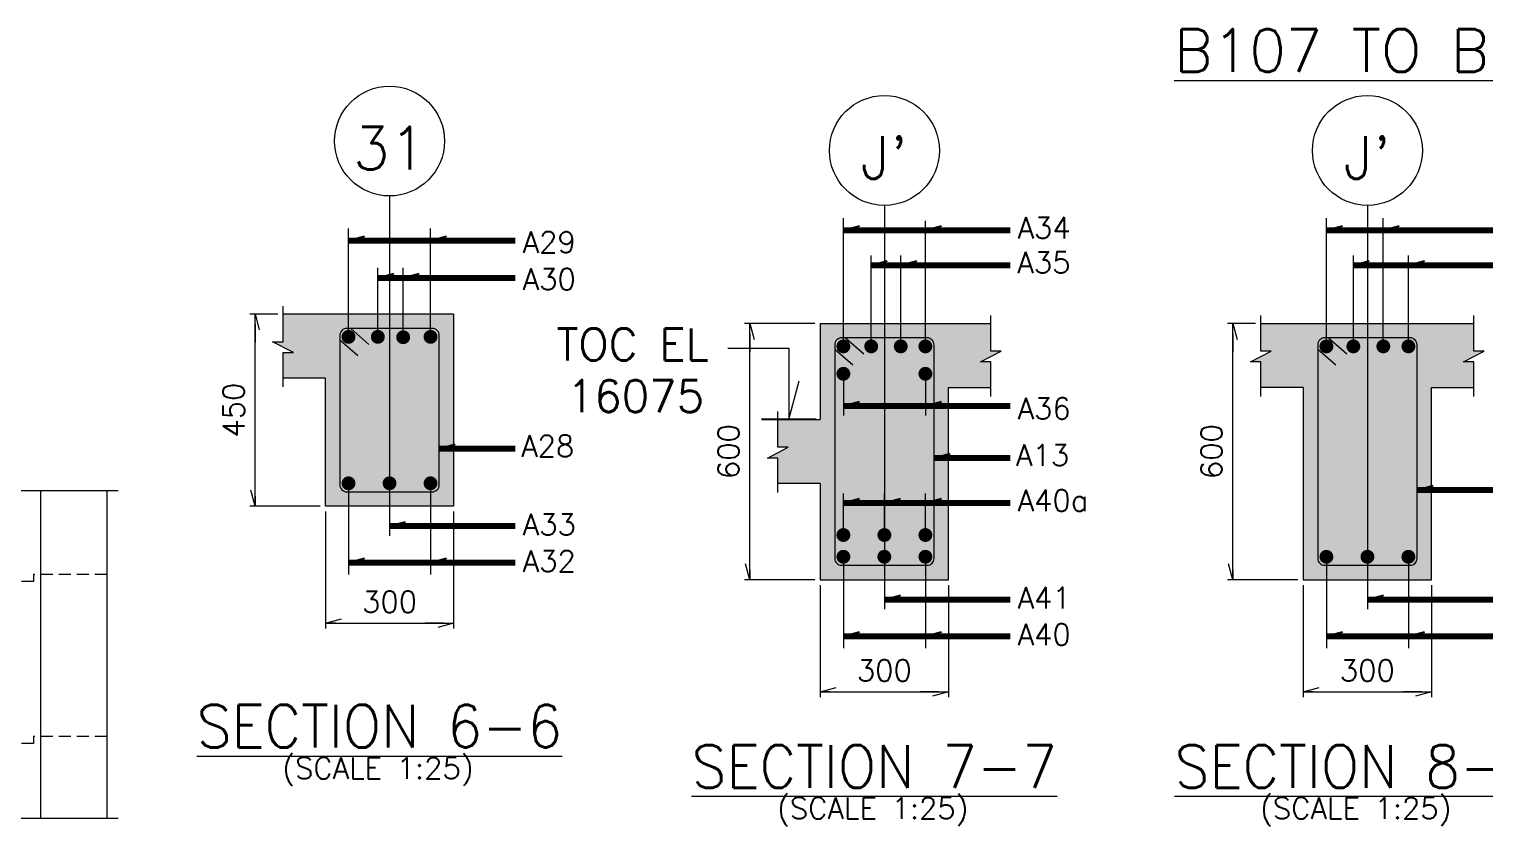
# Model space of a CAD drawing. Extents: x 875770 to 917820, y -160285 to -130585.
# Drawn here: x 893537 to 900350, y -141528 to -137755 of the extents above; entities that cross this region are included whole.
import ezdxf
from ezdxf.enums import TextEntityAlignment as Align
from ezdxf.lldxf.tags import DXFTag

# ---------------------------------------------------------------- set-up
doc = ezdxf.new("R2010")
doc.units = 0
doc.header["$LTSCALE"] = 450
doc.header["$MEASUREMENT"] = 0
doc.header["$PDMODE"] = 34
doc.header["$PDSIZE"] = 75
doc.linetypes.add('CENTER2', pattern=[1.125, 0.75, -0.125, 0.125, -0.125])
doc.linetypes.add('HIDDEN', pattern=[0.375, 0.25, -0.125])
for name, color, linetype, lineweight in [('CIVIL', 3, 'Continuous', 0), ('CIVIL-GRID_NO_', 6, 'Continuous', 0), ('CIVILSHADE', 25, 'Continuous', 0), ('CV-AB-TITLE', 6, 'Continuous', 0), ('CVCJ', 2, 'Continuous', 0), ('DIM', 2, 'Continuous', 0), ('GRID', 8, 'CENTER2', 0), ('MULLION', 4, 'Continuous', 0), ('REINFORCEMENT', 6, 'Continuous', 0), ('TEXT', 3, 'Continuous', 0)]:
    doc.layers.add(name, color=color, linetype=linetype, lineweight=lineweight)
doc.styles.add('ROMANS', font='romans.shx', dxfattribs={"height": 150})
doc.styles.add('ROMANS_0', font='romans.shx')
doc.styles.get("Standard").update_dxf_attribs({"font": 'romans.shx'})
doc.styles.add('V1', font='romans.shx', dxfattribs={"height": 200})
tags = doc.linetypes.add('ACAD_ISO10W100', pattern=[18.5, 12, -3, 0.5, -3]).pattern_tags.tags
tags[10:11] = [DXFTag(74, 4), DXFTag(75, 0), DXFTag(340, '0'), DXFTag(46, 1.0), DXFTag(50, 0.0), DXFTag(44, 0.0), DXFTag(45, 0.0)]
tags[8:9] = [DXFTag(74, 4), DXFTag(75, 0), DXFTag(340, '0'), DXFTag(46, 1.0), DXFTag(50, 0.0), DXFTag(44, 0.0), DXFTag(45, 0.0)]
tags[6:7] = [DXFTag(74, 4), DXFTag(75, 0), DXFTag(340, '0'), DXFTag(46, 1.0), DXFTag(50, 0.0), DXFTag(44, 0.0), DXFTag(45, 0.0)]
tags[4:5] = [DXFTag(74, 4), DXFTag(75, 0), DXFTag(340, '0'), DXFTag(46, 1.0), DXFTag(50, 0.0), DXFTag(44, 0.0), DXFTag(45, 0.0)]
doc.dimstyles.new('CIVIL', dxfattribs={"dimtxt": 100, "dimasz": 0.31, "dimexe": 25, "dimexo": 25, "dimgap": 50, "dimtad": 1, "dimdec": 0, "dimlfac": 0.5, "dimzin": 0, "dimdsep": 46, "dimtxsty": 'ROMANS_0', "dimblk": 'TICK', "dimcen": 0.06, "dimclrd": 2, "dimclre": 2, "dimclrt": 3, "dimadec": 0, "dimazin": 0, "dimtfac": 1, "dimtdec": 0, "dimtofl": 0, "dimtmove": 0, "dimatfit": 3, "dimldrblk": 'TICK', "dimfxl": 1, "dimtolj": 1, "dimtzin": 0, "dimlwd": -1, "dimlwe": -1, "dimarcsym": 0})

# ---------------------------------------------------------------- blocks, each defined once
blk = doc.blocks.new('TICK')
at = {"color": 2, "ltscale": 0.4}
blk.add_line((-150, 0), (-429, 0), dxfattribs=at)
at = {"color": 3, "linetype": 'ByBlock'}
for p, q in [((0, 0), (-241, -65)), ((-150, 0), (0, 0))]:
    blk.add_line(p, q, dxfattribs=at)
blk = doc.blocks.new('*D162')
at = {"layer": 'DEFPOINTS', "color": 0, "linetype": 'ByBlock', "transparency": 16777216}
for p in [(897239.7, -140333), (897839.7, -140333), (897839.7, -140857.5)]:
    blk.add_point(p, dxfattribs=at)
at = {"layer": 'DIM', "color": 2, "linetype": 'ByBlock', "transparency": 16777216}
for p, q in [((897239.7, -140358), (897239.7, -140882.5)), ((897839.7, -140358), (897839.7, -140882.5))]:
    blk.add_line(p, q, dxfattribs=at)
at = {"layer": 'DIM', "color": 0, "linetype": 'ByBlock', "transparency": 16777216}
blk.add_line((897240, -140857.5), (897839.3, -140857.5), dxfattribs=at)
at = {"layer": 'DIM', "color": 0, "linetype": 'ByBlock', "transparency": 16777216, "xscale": 0.309999999999969, "yscale": 0.309999999999969, "zscale": 0.309999999999969, "rotation": 180}
blk.add_blockref('TICK', (897239.7, -140857.5), dxfattribs=at)
at = {"layer": 'DIM', "color": 0, "linetype": 'ByBlock', "transparency": 16777216, "xscale": 0.309999999999969, "yscale": 0.309999999999969, "zscale": 0.309999999999969}
blk.add_blockref('TICK', (897839.7, -140857.5), dxfattribs=at)
at = {"layer": 'DIM', "color": 3, "linetype": 'ByBlock', "transparency": 16777216, "insert": (897539.7, -140757.5), "char_height": 100, "attachment_point": 5, "style": 'ROMANS_0'}
blk.add_mtext('\\A1;300', dxfattribs=at)
blk = doc.blocks.new('*D163')
at = {"layer": 'DEFPOINTS', "color": 0, "linetype": 'ByBlock', "transparency": 16777216}
for p in [(896910.2, -139133), (897239.7, -139133), (897239.7, -140333)]:
    blk.add_point(p, dxfattribs=at)
at = {"layer": 'DIM', "color": 2, "linetype": 'ByBlock', "transparency": 16777216}
for p, q in [((897214.7, -139133), (896885.2, -139133)), ((897214.7, -140333), (896885.2, -140333))]:
    blk.add_line(p, q, dxfattribs=at)
at = {"layer": 'DIM', "color": 0, "linetype": 'ByBlock', "transparency": 16777216}
blk.add_line((896910.2, -140332.7), (896910.2, -139133.3), dxfattribs=at)
at = {"layer": 'DIM', "color": 0, "linetype": 'ByBlock', "transparency": 16777216, "xscale": 0.309999999999969, "yscale": 0.309999999999969, "zscale": 0.309999999999969}
for p, rotation in [((896910.2, -139133), 90), ((896910.2, -140333), 270)]:
    blk.add_blockref('TICK', p, dxfattribs=dict(at, rotation=rotation))
at = {"layer": 'DIM', "color": 3, "linetype": 'ByBlock', "transparency": 16777216, "insert": (896810.2, -139733), "char_height": 100, "attachment_point": 5, "rotation": 90, "style": 'ROMANS_0'}
blk.add_mtext('\\A1;600', dxfattribs=at)
blk = doc.blocks.new('*D164')
at = {"layer": 'DEFPOINTS', "color": 0, "linetype": 'ByBlock', "transparency": 16777216}
for p in [(899499.9, -140333), (900099.9, -140333), (900099.9, -140857.5)]:
    blk.add_point(p, dxfattribs=at)
at = {"layer": 'DIM', "color": 2, "linetype": 'ByBlock', "transparency": 16777216}
for p, q in [((899499.9, -140358), (899499.9, -140882.5)), ((900099.9, -140358), (900099.9, -140882.5))]:
    blk.add_line(p, q, dxfattribs=at)
at = {"layer": 'DIM', "color": 0, "linetype": 'ByBlock', "transparency": 16777216}
blk.add_line((899500.2, -140857.5), (900099.6, -140857.5), dxfattribs=at)
at = {"layer": 'DIM', "color": 0, "linetype": 'ByBlock', "transparency": 16777216, "xscale": 0.309999999999969, "yscale": 0.309999999999969, "zscale": 0.309999999999969, "rotation": 180}
blk.add_blockref('TICK', (899499.9, -140857.5), dxfattribs=at)
at = {"layer": 'DIM', "color": 0, "linetype": 'ByBlock', "transparency": 16777216, "xscale": 0.309999999999969, "yscale": 0.309999999999969, "zscale": 0.309999999999969}
blk.add_blockref('TICK', (900099.9, -140857.5), dxfattribs=at)
at = {"layer": 'DIM', "color": 3, "linetype": 'ByBlock', "transparency": 16777216, "insert": (899799.9, -140757.5), "char_height": 100, "attachment_point": 5, "style": 'ROMANS_0'}
blk.add_mtext('\\A1;300', dxfattribs=at)
blk = doc.blocks.new('*D165')
at = {"layer": 'DEFPOINTS', "color": 0, "linetype": 'ByBlock', "transparency": 16777216}
for p in [(899170.5, -139133), (899301.5, -139133), (899499.9, -140333)]:
    blk.add_point(p, dxfattribs=at)
at = {"layer": 'DIM', "color": 2, "linetype": 'ByBlock', "transparency": 16777216}
for p, q in [((899276.5, -139133), (899145.5, -139133)), ((899474.9, -140333), (899145.5, -140333))]:
    blk.add_line(p, q, dxfattribs=at)
at = {"layer": 'DIM', "color": 0, "linetype": 'ByBlock', "transparency": 16777216}
blk.add_line((899170.5, -140332.7), (899170.5, -139133.3), dxfattribs=at)
at = {"layer": 'DIM', "color": 0, "linetype": 'ByBlock', "transparency": 16777216, "xscale": 0.309999999999969, "yscale": 0.309999999999969, "zscale": 0.309999999999969}
for p, rotation in [((899170.5, -139133), 90), ((899170.5, -140333), 270)]:
    blk.add_blockref('TICK', p, dxfattribs=dict(at, rotation=rotation))
at = {"layer": 'DIM', "color": 3, "linetype": 'ByBlock', "transparency": 16777216, "insert": (899070.5, -139733), "char_height": 100, "attachment_point": 5, "rotation": 90, "style": 'ROMANS_0'}
blk.add_mtext('\\A1;600', dxfattribs=at)
blk = doc.blocks.new('*D193')
at = {"layer": 'DEFPOINTS', "color": 0, "linetype": 'ByBlock', "transparency": 16777216}
for p in [(894923.9, -139989), (895523.9, -139989), (895523.9, -140536.6)]:
    blk.add_point(p, dxfattribs=at)
at = {"layer": 'DIM', "color": 2, "linetype": 'ByBlock', "transparency": 16777216}
for p, q in [((894923.9, -140014), (894923.9, -140561.6)), ((895523.9, -140014), (895523.9, -140561.6))]:
    blk.add_line(p, q, dxfattribs=at)
at = {"layer": 'DIM', "color": 0, "linetype": 'ByBlock', "transparency": 16777216}
blk.add_line((894924.2, -140536.6), (895523.6, -140536.6), dxfattribs=at)
at = {"layer": 'DIM', "color": 0, "linetype": 'ByBlock', "transparency": 16777216, "xscale": 0.309999999999969, "yscale": 0.309999999999969, "zscale": 0.309999999999969, "rotation": 180}
blk.add_blockref('TICK', (894923.9, -140536.6), dxfattribs=at)
at = {"layer": 'DIM', "color": 0, "linetype": 'ByBlock', "transparency": 16777216, "xscale": 0.309999999999969, "yscale": 0.309999999999969, "zscale": 0.309999999999969}
blk.add_blockref('TICK', (895523.9, -140536.6), dxfattribs=at)
at = {"layer": 'DIM', "color": 3, "linetype": 'ByBlock', "transparency": 16777216, "insert": (895223.9, -140436.6), "char_height": 100, "attachment_point": 5, "style": 'ROMANS_0'}
blk.add_mtext('\\A1;300', dxfattribs=at)
blk = doc.blocks.new('*D194')
at = {"layer": 'DEFPOINTS', "color": 0, "linetype": 'ByBlock', "transparency": 16777216}
for p in [(894594.5, -139089), (894725.5, -139089), (894923.9, -139989)]:
    blk.add_point(p, dxfattribs=at)
at = {"layer": 'DIM', "color": 2, "linetype": 'ByBlock', "transparency": 16777216}
for p, q in [((894700.5, -139089), (894569.5, -139089)), ((894898.9, -139989), (894569.5, -139989))]:
    blk.add_line(p, q, dxfattribs=at)
at = {"layer": 'DIM', "color": 0, "linetype": 'ByBlock', "transparency": 16777216}
blk.add_line((894594.5, -139988.7), (894594.5, -139089.3), dxfattribs=at)
at = {"layer": 'DIM', "color": 0, "linetype": 'ByBlock', "transparency": 16777216, "xscale": 0.309999999999969, "yscale": 0.309999999999969, "zscale": 0.309999999999969}
for p, rotation in [((894594.5, -139089), 90), ((894594.5, -139989), 270)]:
    blk.add_blockref('TICK', p, dxfattribs=dict(at, rotation=rotation))
at = {"layer": 'DIM', "color": 3, "linetype": 'ByBlock', "transparency": 16777216, "insert": (894494.5, -139539), "char_height": 100, "attachment_point": 5, "rotation": 90, "style": 'ROMANS_0'}
blk.add_mtext('\\A1;450', dxfattribs=at)

msp = doc.modelspace()

# ---------------------------------------------------------------- hatches: boundary and pattern name
at = {"layer": 'CIVILSHADE', "ltscale": 0.2}
for points in [[(894923.93, -139988.99), (894923.93, -139388.99), (894725.53, -139388.99), (894725.53, -139269.23), (894774.19, -139269.23), (894676.88, -139218.94), (894725.53, -139218.94), (894725.53, -139088.99), (895523.93, -139088.99), (895523.93, -139988.99)], [(897239.66, -140333.01), (897239.66, -139133.01), (898038.06, -139133.01), (898038.06, -139262.95), (898086.71, -139262.95), (897989.4, -139313.24), (898038.06, -139313.24), (898038.06, -139433.01), (897839.66, -139433.01), (897839.66, -140333.01)], [(899301.53, -139433.01), (899301.53, -139313.24), (899252.87, -139313.24), (899350.18, -139262.95), (899301.53, -139262.95), (899301.53, -139133.01), (899499.93, -139133.01), (899499.93, -139433.01)], [(899499.93, -140333.01), (899499.93, -139133.01), (900298.33, -139133.01), (900298.33, -139262.95), (900346.98, -139262.95), (900249.67, -139313.24), (900298.33, -139313.24), (900298.33, -139433.01), (900099.93, -139433.01), (900099.93, -140333.01)], [(897041.26, -139883.01), (897041.26, -139763.24), (896992.6, -139763.24), (897089.91, -139712.95), (897041.26, -139712.95), (897041.26, -139583.01), (897239.66, -139583.01), (897239.66, -139883.01)]]:
    msp.add_hatch(color=25, dxfattribs=at).paths.add_polyline_path(points)

# ---------------------------------------------------------------- linework, layer by layer
at = {"color": 2, "ltscale": 266.666667}
msp.add_line((897220.36, -139583.01), (896964.28, -139583.01), dxfattribs=at)
at = {"layer": 'CIVIL', "color": 3, "linetype": 'ByBlock'}
for p, q in [((895523.93, -139088.99), (894725.53, -139088.99)), ((895523.93, -139088.99), (894725.53, -139088.99)), ((895523.93, -139088.99), (894923.93, -139088.99)), ((897239.66, -139133.01), (897839.66, -139133.01)), ((897239.66, -139133.01), (898038.06, -139133.01)), ((897239.66, -139133.01), (898038.06, -139133.01)), ((899301.53, -139133.01), (899499.93, -139133.01)), ((899499.93, -139133.01), (900099.93, -139133.01)), ((899499.93, -139133.01), (900298.33, -139133.01)), ((899499.93, -139133.01), (900298.33, -139133.01)), ((894923.93, -139388.99), (894725.53, -139388.99)), ((897839.66, -139433.01), (898038.06, -139433.01)), ((899499.93, -139433.01), (899301.53, -139433.01)), ((900099.93, -139433.01), (900298.33, -139433.01)), ((897041.26, -139583.01), (897239.66, -139583.01)), ((897239.66, -139883.01), (897041.26, -139883.01))]:
    msp.add_line(p, q, dxfattribs=at)
at = {"layer": 'CIVIL', "color": 3, "ltscale": 0.666667}
for p, q in [((893590.13, -139916.2), (893590.13, -140392.15)), ((893901.73, -139916.2), (893901.73, -140392.15)), ((893590.13, -140392.15), (893590.13, -141451.91)), ((893901.73, -140392.15), (893901.73, -141451.91))]:
    msp.add_line(p, q, dxfattribs=at)
at = {"layer": 'CIVIL', "color": 2, "ltscale": 0.25, "flags": 128}
for points in [[(894725.53, -139430.35), (894725.53, -139269.23), (894774.19, -139269.23), (894676.88, -139218.94), (894725.53, -139218.94), (894725.53, -139052.12)], [(898038.06, -139474.36), (898038.06, -139313.24), (897989.4, -139313.24), (898086.71, -139262.95), (898038.06, -139262.95), (898038.06, -139096.13)], [(899301.53, -139474.36), (899301.53, -139313.24), (899252.87, -139313.24), (899350.18, -139262.95), (899301.53, -139262.95), (899301.53, -139096.13)], [(900298.33, -139474.36), (900298.33, -139313.24), (900249.67, -139313.24), (900346.98, -139262.95), (900298.33, -139262.95), (900298.33, -139096.13)], [(897041.26, -139924.36), (897041.26, -139763.24), (896992.6, -139763.24), (897089.91, -139712.95), (897041.26, -139712.95), (897041.26, -139546.13)]]:
    msp.add_lwpolyline(points, dxfattribs=at)
at = {"layer": 'CIVIL', "color": 3, "linetype": 'ByBlock', "flags": 128}
for points in [[(895523.93, -139088.99), (895523.93, -139988.99), (894923.93, -139988.99), (894923.93, -139388.99)], [(897239.66, -139133.01), (897239.66, -139583.01)], [(899499.93, -139133.01), (899499.93, -139133.01)], [(897239.66, -139883.01), (897239.66, -140333.01), (897839.66, -140333.01), (897839.66, -139433.01)], [(899499.93, -139433.01), (899499.93, -140333.01), (900099.93, -140333.01), (900099.93, -139433.01)]]:
    msp.add_lwpolyline(points, dxfattribs=at)
at = {"layer": 'CIVIL', "color": 2, "ltscale": 0.333333, "flags": 128}
for points in [[(893954.67, -139916.2), (893386.77, -139916.2), (893386.77, -139992.26), (893319.72, -139862.51), (893319.72, -139916.2), (892913.06, -139916.2)], [(893954.67, -141451.91), (893386.77, -141451.91), (893386.77, -141527.96), (893319.72, -141398.22), (893319.72, -141451.91), (892913.06, -141451.91)]]:
    msp.add_lwpolyline(points, dxfattribs=at)
at = {"layer": 'CIVIL-GRID_NO_', "color": 6, "ltscale": 0.714288}
for centre in [(895223.93, -138278.97), (897539.66, -138322.98), (899799.93, -138322.98)]:
    msp.add_circle(centre, 257.14, dxfattribs=at)
at = {"layer": 'CV-AB-TITLE', "lineweight": 0, "ltscale": 666.666667, "flags": 128}
msp.add_lwpolyline([(896807.67, -139249.26), (897092.32, -139249.26), (897092.32, -139583.01), (897140.85, -139401.89)], dxfattribs=at)
at = {"layer": 'CVCJ', "color": 2, "linetype": 'HIDDEN', "ltscale": 0.5}
for points in [[(893901.73, -140308.81), (893557.32, -140308.81), (893557.32, -140342.15), (893275.93, -140342.15), (893275.93, -140308.81), (892966.92, -140308.81)], [(893901.73, -141067.15), (893557.32, -141067.15), (893557.32, -141100.48), (893275.93, -141100.48), (893275.93, -141067.15), (892966.92, -141067.15)]]:
    msp.add_lwpolyline(points, dxfattribs=at)
at = {"layer": 'DIM', "ltscale": 0.5}
for p, q in [((895032.07, -139195.92), (895032.07, -138688.56)), ((895415.8, -139195.92), (895415.8, -138688.56)), ((897347.79, -139240.46), (897347.79, -138640.3)), ((897731.52, -139240.46), (897731.52, -138652.03)), ((899608.06, -139240.46), (899608.06, -138640.3)), ((899874.41, -139240.46), (899874.41, -138640.55)), ((897478, -139240.46), (897478, -138814.84)), ((897616.12, -139240.46), (897616.12, -138814.84)), ((899734.25, -139240.46), (899734.25, -138814.84)), ((899991.79, -139240.46), (899991.79, -138814.84)), ((895169.19, -139195.92), (895169.19, -138873.09)), ((895287.81, -139195.92), (895287.81, -138873.09)), ((897347.79, -139368.86), (897347.79, -139563.59)), ((897731.52, -139368.86), (897731.52, -139563.59)), ((895032.07, -139881.54), (895032.07, -140309.13)), ((895223.93, -139881.54), (895223.93, -140127.54)), ((895415.8, -139881.54), (895415.8, -140309.13)), ((897347.79, -140123.71), (897347.79, -139928.98)), ((897539.66, -140123.71), (897539.66, -139928.98)), ((897731.52, -140123.71), (897731.52, -139928.98)), ((897347.79, -140225.55), (897347.79, -140653.14)), ((897539.66, -140225.55), (897539.66, -140471.55)), ((897731.52, -140225.55), (897731.52, -140653.14)), ((899608.06, -140225.55), (899608.06, -140653.14)), ((899799.93, -140225.55), (899799.93, -140471.55)), ((899991.79, -140225.55), (899991.79, -140653.14))]:
    msp.add_line(p, q, dxfattribs=at)
at = {"layer": 'GRID', "color": 8, "linetype": 'ACAD_ISO10W100', "ltscale": 0.05}
for p, q in [((895223.93, -138536.11), (895223.93, -140031.77)), ((897539.66, -138580.12), (897539.66, -140375.79)), ((899799.93, -138580.12), (899799.93, -140375.79))]:
    msp.add_line(p, q, dxfattribs=at)
at = {"layer": 'REINFORCEMENT', "ltscale": 0.125}
for p, q in [((895042.67, -139156.49), (895127.42, -139230.99)), ((894991.43, -139209.39), (895075.74, -139283.5)), ((897358.39, -139200.51), (897443.14, -139275.01)), ((899618.66, -139200.51), (899703.41, -139275.01)), ((897307.16, -139253.4), (897391.46, -139327.51)), ((899567.43, -139253.4), (899651.73, -139327.51))]:
    msp.add_line(p, q, dxfattribs=at)
at = {"layer": 'REINFORCEMENT', "linetype": 'ByBlock', "flags": 128}
for points in [[(895023.93, -139921.49), (895423.93, -139921.49, 0.4142136), (895456.43, -139888.99), (895456.43, -139188.99, 0.4142136), (895423.93, -139156.49), (895023.93, -139156.49, 0.4142136), (894991.43, -139188.99), (894991.43, -139888.99, 0.4142136), (895023.93, -139921.49)], [(897339.66, -140265.51), (897739.66, -140265.51, 0.4142136), (897772.16, -140233.01), (897772.16, -139233.01, 0.4142136), (897739.66, -139200.51), (897339.66, -139200.51, 0.4142136), (897307.16, -139233.01), (897307.16, -140233.01, 0.4142136), (897339.66, -140265.51)], [(899599.93, -140265.51), (899999.93, -140265.51, 0.4142136), (900032.43, -140233.01), (900032.43, -139233.01, 0.4142136), (899999.93, -139200.51), (899599.93, -139200.51, 0.4142136), (899567.43, -139233.01), (899567.43, -140233.01, 0.4142136), (899599.93, -140265.51)]]:
    msp.add_lwpolyline(points, format="xyb", close=True, dxfattribs=at)
at = {"layer": 'REINFORCEMENT', "ltscale": 0.1125, "const_width": 32.39, "flags": 128}
for points in [[(895015.87, -139195.92, 1), (895048.26, -139195.92, 1), (895015.87, -139195.92)], [(897632.32, -139240.46, -1), (897599.93, -139240.46, -1), (897632.32, -139240.46)], [(895015.87, -139881.54, -1), (895048.26, -139881.54, -1), (895015.87, -139881.54)]]:
    msp.add_lwpolyline(points, format="xyb", dxfattribs=at)
at = {"layer": 'REINFORCEMENT', "ltscale": 0.1125, "flags": 128}
for points in [[(895185.38, -139195.92, 32.39, 32.39, -1), (895152.99, -139195.92, 32.39, 32.39, -1), (895185.38, -139195.92, 0, 0, 0)], [(895304.01, -139197.72, 32.39, 32.39, -1), (895271.62, -139197.72, 32.39, 32.39, -1), (895304.01, -139197.72, 0, 0, 0)], [(895431.99, -139195.92, 32.39, 32.39, -1), (895399.6, -139195.92, 32.39, 32.39, -1), (895431.99, -139195.92, 0, 0, 0)], [(897331.6, -139240.46, 32.39, 32.39, 1), (897363.99, -139240.46, 32.39, 32.39, 1), (897331.6, -139240.46, 0, 0, 0)], [(897494.2, -139240.46, 32.39, 32.39, -1), (897461.81, -139240.46, 32.39, 32.39, -1), (897494.2, -139240.46, 0, 0, 0)], [(897747.72, -139240.46, 32.39, 32.39, -1), (897715.32, -139240.46, 32.39, 32.39, -1), (897747.72, -139240.46, 0, 0, 0)], [(899591.87, -139240.46, 32.39, 32.39, 1), (899624.26, -139240.46, 32.39, 32.39, 1), (899591.87, -139240.46, 0, 0, 0)], [(899750.44, -139240.46, 32.39, 32.39, -1), (899718.05, -139240.46, 32.39, 32.39, -1), (899750.44, -139240.46, 0, 0, 0)], [(899890.6, -139240.46, 32.39, 32.39, -1), (899858.21, -139240.46, 32.39, 32.39, -1), (899890.6, -139240.46, 0, 0, 0)], [(900007.99, -139240.46, 32.39, 32.39, -1), (899975.6, -139240.46, 32.39, 32.39, -1), (900007.99, -139240.46, 0, 0, 0)], [(897331.6, -139368.86, 32.39, 32.39, 1), (897363.99, -139368.86, 32.39, 32.39, 1), (897331.6, -139368.86, 0, 0, 0)], [(897747.72, -139368.86, 32.39, 32.39, -1), (897715.32, -139368.86, 32.39, 32.39, -1), (897747.72, -139368.86, 0, 0, 0)], [(895240.13, -139881.54, 32.39, 32.39, 1), (895207.74, -139881.54, 32.39, 32.39, 1), (895240.13, -139881.54, 0, 0, 0)], [(895431.99, -139881.54, 32.39, 32.39, 1), (895399.6, -139881.54, 32.39, 32.39, 1), (895431.99, -139881.54, 0, 0, 0)], [(897331.6, -140123.71, 32.39, 32.39, -1), (897363.99, -140123.71, 32.39, 32.39, -1), (897331.6, -140123.71, 0, 0, 0)], [(897555.85, -140123.71, 32.39, 32.39, 1), (897523.46, -140123.71, 32.39, 32.39, 1), (897555.85, -140123.71, 0, 0, 0)], [(897747.72, -140123.71, 32.39, 32.39, 1), (897715.32, -140123.71, 32.39, 32.39, 1), (897747.72, -140123.71, 0, 0, 0)], [(897331.6, -140225.55, 32.39, 32.39, -1), (897363.99, -140225.55, 32.39, 32.39, -1), (897331.6, -140225.55, 0, 0, 0)], [(897555.55, -140225.55, 32.39, 32.39, 1), (897523.15, -140225.55, 32.39, 32.39, 1), (897555.55, -140225.55, 0, 0, 0)], [(897747.72, -140225.55, 32.39, 32.39, 1), (897715.32, -140225.55, 32.39, 32.39, 1), (897747.72, -140225.55, 0, 0, 0)], [(899591.87, -140225.55, 32.39, 32.39, -1), (899624.26, -140225.55, 32.39, 32.39, -1), (899591.87, -140225.55, 0, 0, 0)], [(899816.26, -140225.55, 32.39, 32.39, 1), (899783.87, -140225.55, 32.39, 32.39, 1), (899816.26, -140225.55, 0, 0, 0)], [(900007.99, -140225.55, 32.39, 32.39, 1), (899975.6, -140225.55, 32.39, 32.39, 1), (900007.99, -140225.55, 0, 0, 0)]]:
    msp.add_lwpolyline(points, format="xyseb", dxfattribs=at)

# ---------------------------------------------------------------- texts
at = {"layer": 'CIVIL-GRID_NO_', "color": 6, "char_height": 200, "attachment_point": 5, "line_spacing_factor": 0.6}
for s, insert in [('31', (895223.93, -138312.3)), ("J'", (897539.66, -138356.31)), ("J'", (899799.93, -138356.31))]:
    msp.add_mtext(s, dxfattribs=dict(at, insert=insert))
at = {"layer": 'CV-AB-TITLE', "lineweight": -2, "style": 'V1'}
for s, p in [('TOC EL', (896361.81, -139231.15)), ('16075', (896374.83, -139473.13))]:
    msp.add_text(s, height=150, dxfattribs=at).set_placement(p, align=Align.MIDDLE_CENTER)
at = {"layer": 'MULLION', "color": 3}
for s, p in [('A34', (898162.91, -138734.73)), ('A35', (898161.9, -138897.53)), ('A28', (895839.77, -139756.9)), ('A13', (898155.49, -139799.39)), ('A40a', (898162.91, -140011.67)), ('A33', (895847.18, -140124.2)), ('A32', (895847.18, -140295.49)), ('A41', (898162.91, -140468.21)), ('A40', (898162.91, -140639.51))]:
    msp.add_text(s, height=100, dxfattribs=at).set_placement(p)
for s, p in [('A29', (895847.18, -138702.2)), ('A30', (895847.18, -138876.43)), ('A36', (898162.91, -139480.9))]:
    msp.add_text(s, height=100, dxfattribs=at).set_placement(p, align=Align.TOP_LEFT)
at = {"layer": 'MULLION', "color": 3, "char_height": 100, "attachment_point": 7, "line_spacing_factor": 0.8}
for insert in [(894721.63, -141298.25), (897037.36, -141486.69), (899297.63, -141486.69)]:
    msp.add_mtext('(SCALE 1:25)', dxfattribs=dict(at, insert=insert))
at = {"layer": 'TEXT', "color": 6, "attachment_point": 7, "style": 'ROMANS'}
for s, insert, char_height, line_spacing_factor in [('\\LB107 TO B109', (898895.39, -137954.76), 200, 0.634132), ('\\H1x;\\W0.950002;\\LSECTION 6-6', (894321.85, -141118.77), 199.9995, 0.600002), ('\\H1x;\\W0.950002;\\LSECTION 7-7', (896637.57, -141307.21), 199.9995, 0.600002), ('\\H1x;\\W0.950002;\\LSECTION 8-8', (898897.84, -141307.21), 199.9995, 0.600002)]:
    msp.add_mtext(s, dxfattribs=dict(at, insert=insert, char_height=char_height, line_spacing_factor=line_spacing_factor))

# ---------------------------------------------------------------- dimensions: what is measured, and where the dimension line sits
at = {"layer": 'DIM', "linetype": 'ByBlock'}
for base, p1, p2, picture, middle in [((894594.47, -139088.99), (894923.93, -139988.99), (894725.53, -139088.99), '*D194', (894494.47, -139538.99)), ((896910.19, -139133.01), (897239.66, -140333.01), (897239.66, -139133.01), '*D163', (896810.19, -139733.01)), ((899170.46, -139133.01), (899499.93, -140333.01), (899301.53, -139133.01), '*D165', (899070.46, -139733.01))]:
    dim = msp.add_linear_dim(base=base, p1=p1, p2=p2, angle=90, dimstyle='CIVIL', override={"dimtxt": 100, "dimasz": 0.31, "dimexe": 25, "dimexo": 25, "dimgap": 50, "dimlfac": 0.5, "dimtxsty": 'ROMANS_0', "dimcen": 0.06, "dimclrd": 0, "dimlwe": 65535}, dxfattribs=at)
    dim.commit()
    dim.dimension.update_dxf_attribs({"geometry": picture, "text_midpoint": middle})
for base, p1, p2, picture, middle in [((895523.93, -140536.61), (894923.93, -139988.99), (895523.93, -139988.99), '*D193', (895223.93, -140436.61)), ((897839.66, -140857.52), (897239.66, -140333.01), (897839.66, -140333.01), '*D162', (897539.66, -140757.52)), ((900099.93, -140857.52), (899499.93, -140333.01), (900099.93, -140333.01), '*D164', (899799.93, -140757.52))]:
    dim = msp.add_linear_dim(base=base, p1=p1, p2=p2, dimstyle='CIVIL', override={"dimtxt": 100, "dimasz": 0.31, "dimexe": 25, "dimexo": 25, "dimgap": 50, "dimlfac": 0.5, "dimtxsty": 'ROMANS_0', "dimcen": 0.06, "dimclrd": 0, "dimlwe": 65535}, dxfattribs=at)
    dim.commit()
    dim.dimension.update_dxf_attribs({"geometry": picture, "text_midpoint": middle})

# ---------------------------------------------------------------- leaders
for points in [[(897347.79, -138696.63), (898127.78, -138696.63)], [(897731.52, -138696.63), (898127.78, -138696.63)], [(899608.06, -138696.63), (900388.05, -138696.63)], [(899874.41, -138696.63), (900388.05, -138696.63)], [(895032.07, -138744.89), (895812.06, -138744.89)], [(895415.8, -138744.89), (895812.06, -138744.89)], [(895169.19, -138919.12), (895812.06, -138919.12)], [(895287.81, -138919.12), (895812.06, -138919.12)], [(897478, -138859.44), (898127.78, -138859.44)], [(897616.12, -138859.44), (898127.78, -138859.44)], [(899734.25, -138859.44), (900388.05, -138859.44)], [(899991.79, -138859.44), (900388.05, -138859.44)], [(897347.79, -139518.99), (898127.78, -139518.99)], [(897731.52, -139518.99), (898127.78, -139518.99)], [(895456.43, -139719.2), (895812.06, -139719.2)], [(897772.16, -139761.68), (898127.78, -139761.68)], [(900032.43, -139912.7), (900388.05, -139912.7)], [(897347.79, -139973.57), (898127.78, -139973.57)], [(897539.66, -139973.57), (898127.78, -139973.57)], [(897731.52, -139973.57), (898127.78, -139973.57)], [(895223.93, -140081.5), (895812.06, -140081.5)], [(895032.07, -140252.8), (895812.06, -140252.8)], [(895415.8, -140252.8), (895812.06, -140252.8)], [(897539.66, -140425.52), (898127.78, -140425.52)], [(899799.93, -140425.52), (900388.05, -140425.52)], [(897347.79, -140596.81), (898127.78, -140596.81)], [(897731.52, -140596.81), (898127.78, -140596.81)], [(899608.06, -140596.81), (900388.05, -140596.81)], [(899991.79, -140596.81), (900388.05, -140596.81)]]:
    msp.add_leader(points, dimstyle='CIVIL', override={"dimscale": 1, "dimtxt": 100, "dimasz": 0.31, "dimgap": 50, "dimlfac": 0.75, "dimtxsty": 'ROMANS_0', "dimclrd": 0, "dimldrblk": 'TICK', "dimfxl": 100, "dimlwd": 65534, "dimarcsym": 1}, dxfattribs=at)

doc.saveas('drawing.dxf')
